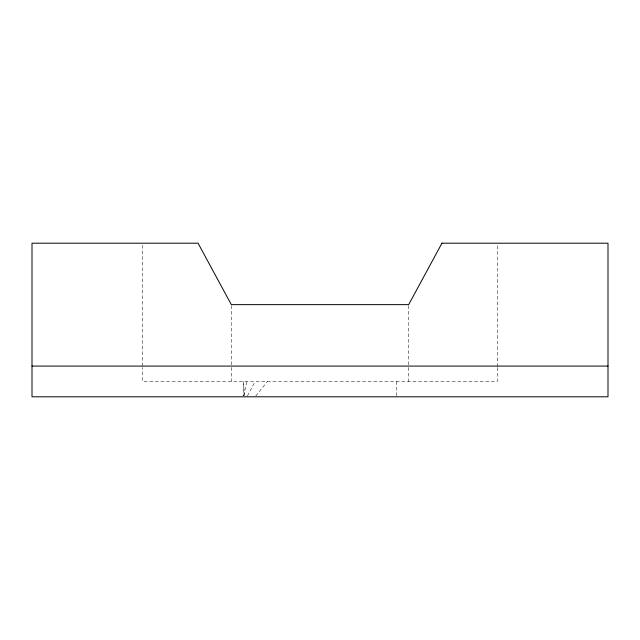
<?xml version="1.0" encoding="UTF-8"?>
<svg xmlns="http://www.w3.org/2000/svg" width="640" height="640" viewBox="0 0 640 640"><rect width="100%" height="100%" fill="white"/><g stroke="black" fill="none" stroke-linecap="round" stroke-linejoin="round"><path stroke-width="0.48" stroke-dasharray="3.2 2.4" d="M497.36 366.52L497.36 245.192M243.576 395.84L246.96 381.44M247.416 395.944L255.152 381.44M255.768 396.032L267.424 381.44M244.488 395.84L243.352 381.44L243.352 395.84M497.36 367.52L497.36 381.44L142.64 381.44L142.64 367.52M408.68 305.64L408.68 366.48M408.68 367.48L408.68 381.44M396.648 381.44L396.648 396.8M231.32 305.64L231.32 366.48M231.32 367.48L231.32 381.44M142.64 245.192L142.64 366.52"/><path stroke-width="0.96" d="M32 366.08L608 366.08M441.936 243.2L408.68 304.64L231.32 304.64L198.064 243.2L32 243.2L32 396.8L608 396.8L608 243.2L441.936 243.2"/></g></svg>
